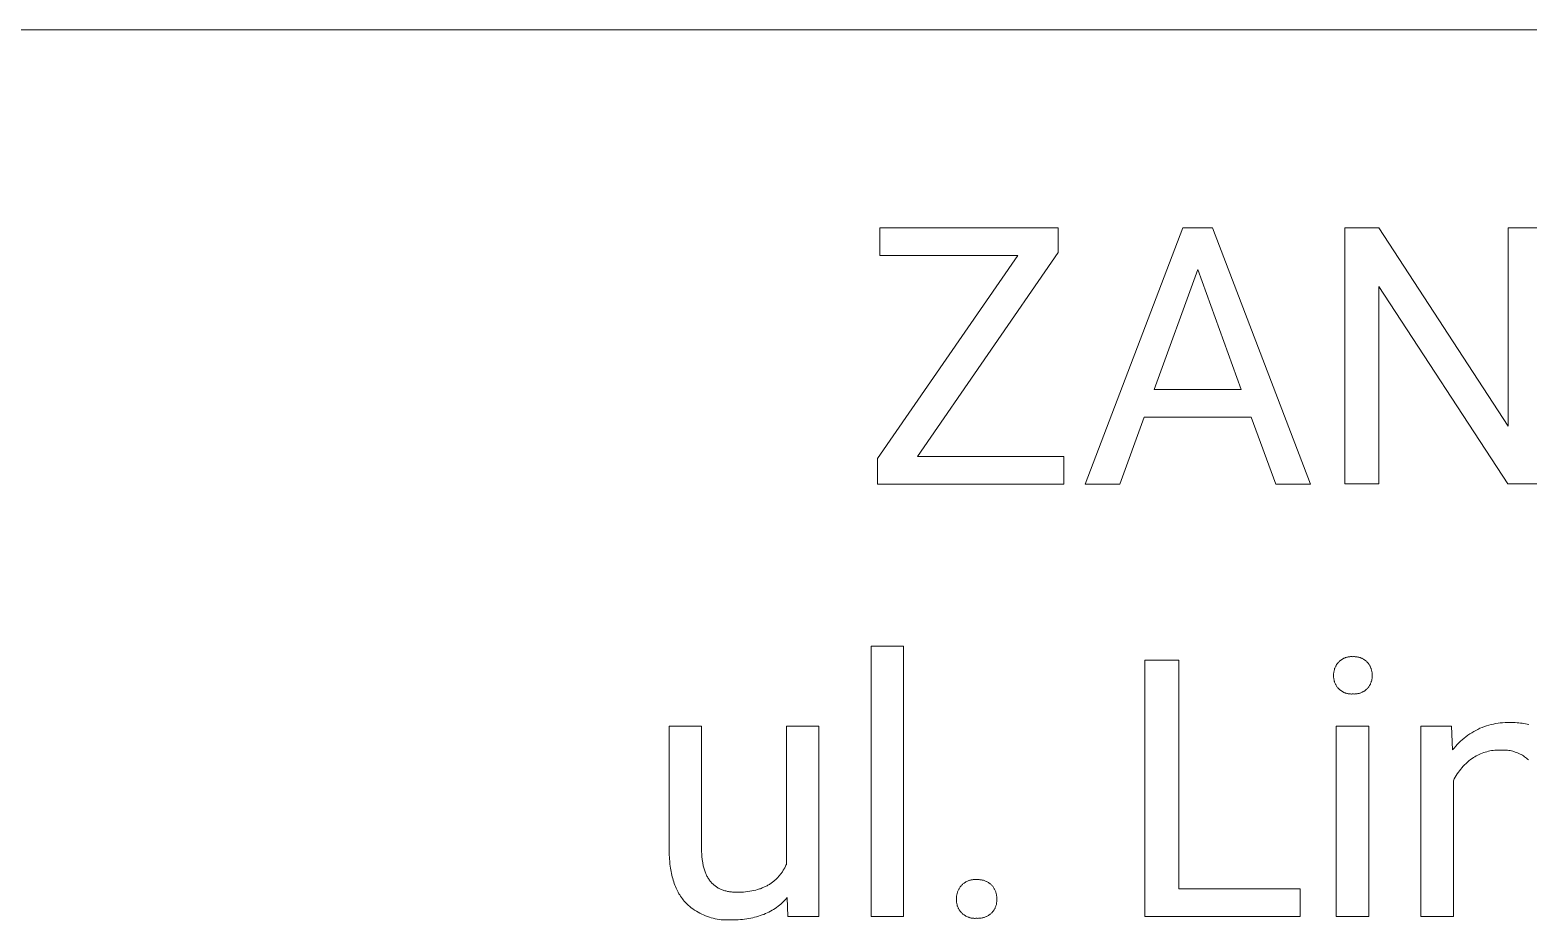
# Model space of a CAD drawing. Header units: millimetres. Extents: x 1434 to 4837, y 1889 to 4267.
# Drawn here: x 3683.2 to 3871.7, y 2157.9 to 2269.9 of the extents above; entities that cross this region are included whole.
import ezdxf

# ---------------------------------------------------------------- set-up
doc = ezdxf.new("R2010")
doc.units = ezdxf.units.MM
doc.header["$MEASUREMENT"] = 0
doc.layers.add('Domyślny', color=7, linetype='Continuous', true_color=0x000000)

msp = doc.modelspace()

# ---------------------------------------------------------------- linework, layer by layer
at = {"layer": 'Domyślny', "color": 18, "lineweight": 15, "true_color": 0x000000}
for p, q in [((4834.11, 2269.9), (3551.35, 2269.9)), ((3790.1, 2241.53), (3790.1, 2245.01)), ((3790.1, 2245.01), (3812.56, 2245.01)), ((3812.56, 2245.01), (3812.56, 2241.91)), ((3815.95, 2212.78), (3828.26, 2245.01)), ((3828.26, 2245.01), (3831.97, 2245.01)), ((3831.97, 2245.01), (3844.3, 2212.78)), ((3848.64, 2212.79), (3848.64, 2245.01)), ((3848.64, 2245.01), (3852.91, 2245.01)), ((3852.91, 2245.01), (3869.18, 2220.07)), ((3869.18, 2220.07), (3869.18, 2245.01)), ((3869.18, 2245.01), (3873.41, 2245.01)), ((3812.56, 2241.91), (3794.84, 2216.26)), ((3789.82, 2215.98), (3807.48, 2241.53)), ((3807.48, 2241.53), (3790.1, 2241.53)), ((3830.12, 2239.76), (3824.65, 2224.69)), ((3835.61, 2224.69), (3830.12, 2239.76)), ((3869.14, 2212.79), (3852.91, 2237.61)), ((3852.91, 2237.61), (3852.91, 2212.79)), ((3824.65, 2224.69), (3835.61, 2224.69)), ((3823.37, 2221.21), (3820.34, 2212.78)), ((3836.87, 2221.21), (3823.37, 2221.21)), ((3839.95, 2212.78), (3836.87, 2221.21)), ((3789.82, 2212.78), (3789.82, 2215.98)), ((3794.84, 2216.26), (3813.28, 2216.26)), ((3813.28, 2216.26), (3813.28, 2212.78)), ((3813.28, 2212.78), (3789.82, 2212.78)), ((3820.34, 2212.78), (3815.95, 2212.78)), ((3844.3, 2212.78), (3839.95, 2212.78)), ((3852.91, 2212.79), (3848.64, 2212.79)), ((3873.41, 2212.79), (3869.14, 2212.79)), ((3789.02, 2158.39), (3789.02, 2192.39)), ((3789.02, 2192.39), (3793.11, 2192.39)), ((3793.11, 2192.39), (3793.11, 2158.39)), ((3848.53, 2190.86), (3848.6, 2190.89)), ((3848.6, 2190.89), (3848.67, 2190.92)), ((3848.67, 2190.92), (3848.74, 2190.95)), ((3848.74, 2190.95), (3848.81, 2190.97)), ((3848.81, 2190.97), (3848.89, 2190.99)), ((3848.89, 2190.99), (3848.96, 2191.01)), ((3848.96, 2191.01), (3849.04, 2191.03)), ((3849.04, 2191.03), (3849.11, 2191.04)), ((3849.11, 2191.04), (3849.19, 2191.05)), ((3849.19, 2191.05), (3849.26, 2191.06)), ((3849.26, 2191.06), (3849.34, 2191.07)), ((3849.34, 2191.07), (3849.41, 2191.07)), ((3849.41, 2191.07), (3849.49, 2191.07)), ((3849.49, 2191.07), (3849.57, 2191.07)), ((3849.57, 2191.07), (3849.64, 2191.06)), ((3849.64, 2191.06), (3849.72, 2191.07)), ((3849.72, 2191.07), (3849.8, 2191.07)), ((3849.8, 2191.07), (3849.87, 2191.07)), ((3849.87, 2191.07), (3849.95, 2191.06)), ((3849.95, 2191.06), (3850.03, 2191.06)), ((3850.03, 2191.06), (3850.1, 2191.05)), ((3850.1, 2191.05), (3850.18, 2191.04)), ((3850.18, 2191.04), (3850.26, 2191.02)), ((3850.26, 2191.02), (3850.33, 2191.01)), ((3850.33, 2191.01), (3850.41, 2190.99)), ((3850.41, 2190.99), (3850.48, 2190.97)), ((3850.48, 2190.97), (3850.55, 2190.94)), ((3850.55, 2190.94), (3850.63, 2190.92)), ((3850.63, 2190.92), (3850.7, 2190.89)), ((3850.7, 2190.89), (3850.77, 2190.86)), ((3823.46, 2158.39), (3823.46, 2190.62)), ((3823.46, 2190.62), (3827.73, 2190.62)), ((3827.73, 2190.62), (3827.73, 2161.87)), ((3847.23, 2188.93), (3847.24, 2189.01)), ((3847.24, 2189.01), (3847.25, 2189.09)), ((3847.25, 2189.09), (3847.26, 2189.17)), ((3847.26, 2189.17), (3847.28, 2189.25)), ((3847.28, 2189.25), (3847.3, 2189.33)), ((3847.3, 2189.33), (3847.32, 2189.4)), ((3847.32, 2189.4), (3847.34, 2189.48)), ((3847.34, 2189.48), (3847.36, 2189.56)), ((3847.36, 2189.56), (3847.39, 2189.63)), ((3847.39, 2189.63), (3847.42, 2189.7)), ((3847.42, 2189.7), (3847.46, 2189.78)), ((3847.46, 2189.78), (3847.49, 2189.85)), ((3847.49, 2189.85), (3847.53, 2189.92)), ((3847.53, 2189.92), (3847.57, 2189.99)), ((3847.57, 2189.99), (3847.61, 2190.06)), ((3847.61, 2190.06), (3847.65, 2190.12)), ((3847.65, 2190.12), (3847.7, 2190.19)), ((3847.7, 2190.19), (3847.75, 2190.25)), ((3847.75, 2190.25), (3847.8, 2190.31)), ((3847.8, 2190.31), (3847.85, 2190.37)), ((3847.85, 2190.37), (3847.91, 2190.43)), ((3847.91, 2190.43), (3847.96, 2190.48)), ((3847.96, 2190.48), (3848.02, 2190.53)), ((3848.02, 2190.53), (3848.08, 2190.58)), ((3848.08, 2190.58), (3848.14, 2190.63)), ((3848.14, 2190.63), (3848.2, 2190.67)), ((3848.2, 2190.67), (3848.26, 2190.71)), ((3848.26, 2190.71), (3848.33, 2190.75)), ((3848.33, 2190.75), (3848.39, 2190.79)), ((3848.39, 2190.79), (3848.46, 2190.83)), ((3848.46, 2190.83), (3848.53, 2190.86)), ((3850.77, 2190.86), (3850.84, 2190.83)), ((3850.84, 2190.83), (3850.91, 2190.79)), ((3850.91, 2190.79), (3850.97, 2190.75)), ((3850.97, 2190.75), (3851.04, 2190.71)), ((3851.04, 2190.71), (3851.1, 2190.67)), ((3851.1, 2190.67), (3851.17, 2190.62)), ((3851.17, 2190.62), (3851.23, 2190.58)), ((3851.23, 2190.58), (3851.29, 2190.53)), ((3851.29, 2190.53), (3851.35, 2190.48)), ((3851.35, 2190.48), (3851.4, 2190.43)), ((3851.4, 2190.43), (3851.46, 2190.37)), ((3851.46, 2190.37), (3851.51, 2190.31)), ((3851.51, 2190.31), (3851.56, 2190.25)), ((3851.56, 2190.25), (3851.61, 2190.19)), ((3851.61, 2190.19), (3851.65, 2190.12)), ((3851.65, 2190.12), (3851.7, 2190.06)), ((3851.7, 2190.06), (3851.74, 2189.99)), ((3851.74, 2189.99), (3851.78, 2189.92)), ((3851.78, 2189.92), (3851.82, 2189.85)), ((3851.82, 2189.85), (3851.85, 2189.78)), ((3851.85, 2189.78), (3851.89, 2189.7)), ((3851.89, 2189.7), (3851.92, 2189.63)), ((3851.92, 2189.63), (3851.94, 2189.56)), ((3851.94, 2189.56), (3851.97, 2189.48)), ((3851.97, 2189.48), (3851.99, 2189.4)), ((3851.99, 2189.4), (3852.01, 2189.33)), ((3852.01, 2189.33), (3852.03, 2189.25)), ((3852.03, 2189.25), (3852.05, 2189.17)), ((3852.05, 2189.17), (3852.06, 2189.09)), ((3852.06, 2189.09), (3852.07, 2189.01)), ((3852.07, 2189.01), (3852.07, 2188.93)), ((3847.23, 2188.85), (3847.23, 2188.93)), ((3847.23, 2188.77), (3847.23, 2188.85)), ((3847.23, 2188.69), (3847.23, 2188.77)), ((3847.23, 2188.62), (3847.23, 2188.69)), ((3847.23, 2188.54), (3847.23, 2188.62)), ((3847.23, 2188.46), (3847.23, 2188.54)), ((3847.24, 2188.38), (3847.23, 2188.46)), ((3847.25, 2188.3), (3847.24, 2188.38)), ((3847.26, 2188.22), (3847.25, 2188.3)), ((3847.28, 2188.15), (3847.26, 2188.22)), ((3847.29, 2188.07), (3847.28, 2188.15)), ((3847.31, 2187.99), (3847.29, 2188.07)), ((3847.34, 2187.92), (3847.31, 2187.99)), ((3847.36, 2187.84), (3847.34, 2187.92)), ((3847.39, 2187.77), (3847.36, 2187.84)), ((3847.42, 2187.7), (3847.39, 2187.77)), ((3847.45, 2187.62), (3847.42, 2187.7)), ((3847.49, 2187.55), (3847.45, 2187.62)), ((3847.53, 2187.48), (3847.49, 2187.55)), ((3847.57, 2187.42), (3847.53, 2187.48)), ((3847.61, 2187.35), (3847.57, 2187.42)), ((3847.65, 2187.28), (3847.61, 2187.35)), ((3847.7, 2187.22), (3847.65, 2187.28)), ((3847.75, 2187.16), (3847.7, 2187.22)), ((3847.8, 2187.1), (3847.75, 2187.16)), ((3847.85, 2187.04), (3847.8, 2187.1)), ((3851.51, 2187.1), (3851.46, 2187.04)), ((3851.56, 2187.16), (3851.51, 2187.1)), ((3851.61, 2187.22), (3851.56, 2187.16)), ((3851.66, 2187.28), (3851.61, 2187.22)), ((3851.7, 2187.35), (3851.66, 2187.28)), ((3851.74, 2187.42), (3851.7, 2187.35)), ((3851.78, 2187.48), (3851.74, 2187.42)), ((3851.82, 2187.55), (3851.78, 2187.48)), ((3851.86, 2187.62), (3851.82, 2187.55)), ((3851.89, 2187.7), (3851.86, 2187.62)), ((3851.92, 2187.77), (3851.89, 2187.7)), ((3851.95, 2187.84), (3851.92, 2187.77)), ((3851.97, 2187.92), (3851.95, 2187.84)), ((3852, 2187.99), (3851.97, 2187.92)), ((3852.02, 2188.07), (3852, 2187.99)), ((3852.03, 2188.15), (3852.02, 2188.07)), ((3852.05, 2188.22), (3852.03, 2188.15)), ((3852.06, 2188.3), (3852.05, 2188.22)), ((3852.07, 2188.38), (3852.06, 2188.3)), ((3852.07, 2188.93), (3852.08, 2188.85)), ((3852.08, 2188.46), (3852.07, 2188.38)), ((3852.08, 2188.85), (3852.08, 2188.77)), ((3852.08, 2188.77), (3852.08, 2188.69)), ((3852.08, 2188.69), (3852.08, 2188.62)), ((3852.08, 2188.62), (3852.08, 2188.54)), ((3852.08, 2188.54), (3852.08, 2188.46)), ((3847.91, 2186.99), (3847.85, 2187.04)), ((3847.96, 2186.93), (3847.91, 2186.99)), ((3848.02, 2186.89), (3847.96, 2186.93)), ((3848.08, 2186.84), (3848.02, 2186.89)), ((3848.14, 2186.79), (3848.08, 2186.84)), ((3848.2, 2186.75), (3848.14, 2186.79)), ((3848.27, 2186.71), (3848.2, 2186.75)), ((3848.33, 2186.67), (3848.27, 2186.71)), ((3848.4, 2186.63), (3848.33, 2186.67)), ((3848.46, 2186.6), (3848.4, 2186.63)), ((3848.53, 2186.56), (3848.46, 2186.6)), ((3848.6, 2186.53), (3848.53, 2186.56)), ((3848.67, 2186.51), (3848.6, 2186.53)), ((3848.74, 2186.48), (3848.67, 2186.51)), ((3848.82, 2186.46), (3848.74, 2186.48)), ((3848.89, 2186.44), (3848.82, 2186.46)), ((3848.96, 2186.42), (3848.89, 2186.44)), ((3849.04, 2186.4), (3848.96, 2186.42)), ((3849.11, 2186.39), (3849.04, 2186.4)), ((3849.19, 2186.38), (3849.11, 2186.39)), ((3849.26, 2186.37), (3849.19, 2186.38)), ((3849.34, 2186.37), (3849.26, 2186.37)), ((3849.42, 2186.36), (3849.34, 2186.37)), ((3849.49, 2186.36), (3849.42, 2186.36)), ((3849.57, 2186.37), (3849.49, 2186.36)), ((3849.64, 2186.37), (3849.57, 2186.37)), ((3849.72, 2186.37), (3849.64, 2186.37)), ((3849.8, 2186.36), (3849.72, 2186.37)), ((3849.88, 2186.37), (3849.8, 2186.36)), ((3849.96, 2186.37), (3849.88, 2186.37)), ((3850.04, 2186.38), (3849.96, 2186.37)), ((3850.12, 2186.38), (3850.04, 2186.38)), ((3850.2, 2186.4), (3850.12, 2186.38)), ((3850.28, 2186.41), (3850.2, 2186.4)), ((3850.36, 2186.43), (3850.28, 2186.41)), ((3850.43, 2186.45), (3850.36, 2186.43)), ((3850.51, 2186.47), (3850.43, 2186.45)), ((3850.59, 2186.49), (3850.51, 2186.47)), ((3850.66, 2186.52), (3850.59, 2186.49)), ((3850.73, 2186.55), (3850.66, 2186.52)), ((3850.81, 2186.59), (3850.73, 2186.55)), ((3850.88, 2186.62), (3850.81, 2186.59)), ((3850.95, 2186.66), (3850.88, 2186.62)), ((3851.02, 2186.7), (3850.95, 2186.66)), ((3851.08, 2186.74), (3851.02, 2186.7)), ((3851.15, 2186.78), (3851.08, 2186.74)), ((3851.22, 2186.83), (3851.15, 2186.78)), ((3851.28, 2186.88), (3851.22, 2186.83)), ((3851.34, 2186.93), (3851.28, 2186.88)), ((3851.4, 2186.98), (3851.34, 2186.93)), ((3851.46, 2187.04), (3851.4, 2186.98)), ((3763.6, 2166.76), (3763.6, 2182.34)), ((3763.6, 2182.34), (3767.69, 2182.34)), ((3767.69, 2182.34), (3767.69, 2166.87)), ((3778.35, 2164.92), (3778.35, 2182.34)), ((3778.35, 2182.34), (3782.45, 2182.34)), ((3782.45, 2182.34), (3782.45, 2158.4)), ((3847.56, 2158.39), (3847.56, 2182.34)), ((3847.56, 2182.34), (3851.65, 2182.34)), ((3851.65, 2182.34), (3851.65, 2158.39)), ((3858.2, 2158.4), (3858.2, 2182.34)), ((3858.2, 2182.34), (3862.08, 2182.34)), ((3862.08, 2182.34), (3862.21, 2179.33)), ((3864.36, 2181.34), (3864.61, 2181.5)), ((3864.61, 2181.5), (3864.86, 2181.65)), ((3864.86, 2181.65), (3865.12, 2181.79)), ((3865.12, 2181.79), (3865.38, 2181.92)), ((3865.38, 2181.92), (3865.65, 2182.05)), ((3865.65, 2182.05), (3865.92, 2182.16)), ((3865.92, 2182.16), (3866.2, 2182.27)), ((3866.2, 2182.27), (3866.48, 2182.36)), ((3866.48, 2182.36), (3866.76, 2182.45)), ((3866.76, 2182.45), (3867.05, 2182.53)), ((3867.05, 2182.53), (3867.33, 2182.59)), ((3867.33, 2182.59), (3867.62, 2182.65)), ((3867.62, 2182.65), (3867.92, 2182.7)), ((3867.92, 2182.7), (3868.21, 2182.73)), ((3868.21, 2182.73), (3868.5, 2182.76)), ((3868.5, 2182.76), (3868.8, 2182.78)), ((3868.8, 2182.78), (3869.09, 2182.79)), ((3869.09, 2182.79), (3869.39, 2182.79)), ((3869.39, 2182.79), (3869.62, 2182.78)), ((3869.62, 2182.78), (3869.85, 2182.78)), ((3869.85, 2182.78), (3870.08, 2182.77)), ((3870.08, 2182.77), (3870.31, 2182.75)), ((3870.31, 2182.75), (3870.53, 2182.73)), ((3870.53, 2182.73), (3870.75, 2182.71)), ((3870.75, 2182.71), (3870.96, 2182.68)), ((3870.96, 2182.68), (3871.17, 2182.65)), ((3871.17, 2182.65), (3871.37, 2182.62)), ((3871.37, 2182.62), (3871.58, 2182.58)), ((3871.58, 2182.58), (3871.78, 2182.53)), ((3862.21, 2179.33), (3862.4, 2179.56)), ((3862.4, 2179.56), (3862.59, 2179.79)), ((3862.59, 2179.79), (3862.78, 2180.01)), ((3862.78, 2180.01), (3862.99, 2180.22)), ((3862.99, 2180.22), (3863.2, 2180.43)), ((3863.2, 2180.43), (3863.42, 2180.62)), ((3863.42, 2180.62), (3863.64, 2180.81)), ((3863.64, 2180.81), (3863.88, 2181)), ((3863.88, 2181), (3864.11, 2181.17)), ((3864.11, 2181.17), (3864.36, 2181.34)), ((3864.07, 2177.8), (3863.89, 2177.63)), ((3864.26, 2177.95), (3864.07, 2177.8)), ((3864.45, 2178.11), (3864.26, 2177.95)), ((3864.65, 2178.25), (3864.45, 2178.11)), ((3864.82, 2178.37), (3864.65, 2178.25)), ((3865, 2178.48), (3864.82, 2178.37)), ((3865.18, 2178.58), (3865, 2178.48)), ((3865.36, 2178.67), (3865.18, 2178.58)), ((3865.54, 2178.76), (3865.36, 2178.67)), ((3865.73, 2178.85), (3865.54, 2178.76)), ((3865.92, 2178.92), (3865.73, 2178.85)), ((3866.12, 2178.99), (3865.92, 2178.92)), ((3866.31, 2179.06), (3866.12, 2178.99)), ((3866.51, 2179.11), (3866.31, 2179.06)), ((3866.71, 2179.16), (3866.51, 2179.11)), ((3866.91, 2179.2), (3866.71, 2179.16)), ((3867.11, 2179.24), (3866.91, 2179.2)), ((3867.32, 2179.27), (3867.11, 2179.24)), ((3867.52, 2179.29), (3867.32, 2179.27)), ((3867.73, 2179.3), (3867.52, 2179.29)), ((3867.93, 2179.31), (3867.73, 2179.3)), ((3868.14, 2179.31), (3867.93, 2179.31)), ((3868.3, 2179.32), (3868.14, 2179.31)), ((3868.47, 2179.32), (3868.3, 2179.32)), ((3868.63, 2179.32), (3868.47, 2179.32)), ((3868.8, 2179.32), (3868.63, 2179.32)), ((3868.96, 2179.3), (3868.8, 2179.32)), ((3869.12, 2179.29), (3868.96, 2179.3)), ((3869.29, 2179.26), (3869.12, 2179.29)), ((3869.45, 2179.24), (3869.29, 2179.26)), ((3869.61, 2179.2), (3869.45, 2179.24)), ((3869.77, 2179.16), (3869.61, 2179.2)), ((3869.93, 2179.12), (3869.77, 2179.16)), ((3870.08, 2179.07), (3869.93, 2179.12)), ((3870.24, 2179.01), (3870.08, 2179.07)), ((3870.39, 2178.95), (3870.24, 2179.01)), ((3870.54, 2178.88), (3870.39, 2178.95)), ((3870.69, 2178.81), (3870.54, 2178.88)), ((3870.83, 2178.74), (3870.69, 2178.81)), ((3870.98, 2178.66), (3870.83, 2178.74)), ((3871.12, 2178.57), (3870.98, 2178.66)), ((3871.25, 2178.48), (3871.12, 2178.57)), ((3871.39, 2178.38), (3871.25, 2178.48)), ((3871.52, 2178.28), (3871.39, 2178.38)), ((3871.64, 2178.18), (3871.52, 2178.28)), ((3871.77, 2178.07), (3871.64, 2178.18)), ((3862.53, 2175.9), (3862.41, 2175.68)), ((3862.66, 2176.11), (3862.53, 2175.9)), ((3862.79, 2176.32), (3862.66, 2176.11)), ((3862.93, 2176.52), (3862.79, 2176.32)), ((3863.07, 2176.72), (3862.93, 2176.52)), ((3863.22, 2176.91), (3863.07, 2176.72)), ((3863.38, 2177.1), (3863.22, 2176.91)), ((3863.55, 2177.28), (3863.38, 2177.1)), ((3863.72, 2177.46), (3863.55, 2177.28)), ((3863.89, 2177.63), (3863.72, 2177.46)), ((3862.41, 2175.68), (3862.31, 2175.46)), ((3862.31, 2175.46), (3862.31, 2158.4)), ((3763.61, 2166.22), (3763.6, 2166.76)), ((3767.69, 2166.87), (3767.69, 2166.54)), ((3767.69, 2166.54), (3767.7, 2166.21)), ((3763.63, 2165.7), (3763.61, 2166.22)), ((3763.67, 2165.2), (3763.63, 2165.7)), ((3763.7, 2164.96), (3763.67, 2165.2)), ((3763.73, 2164.72), (3763.7, 2164.96)), ((3763.76, 2164.48), (3763.73, 2164.72)), ((3763.8, 2164.25), (3763.76, 2164.48)), ((3767.7, 2166.21), (3767.73, 2165.9)), ((3767.73, 2165.9), (3767.76, 2165.6)), ((3767.76, 2165.6), (3767.8, 2165.31)), ((3767.8, 2165.31), (3767.82, 2165.16)), ((3767.82, 2165.16), (3767.84, 2165.02)), ((3767.84, 2165.02), (3767.87, 2164.89)), ((3767.87, 2164.89), (3767.9, 2164.75)), ((3767.9, 2164.75), (3767.93, 2164.62)), ((3767.93, 2164.62), (3767.97, 2164.49)), ((3767.97, 2164.49), (3768, 2164.37)), ((3778.09, 2164.4), (3778.14, 2164.5)), ((3778.14, 2164.5), (3778.2, 2164.6)), ((3778.2, 2164.6), (3778.25, 2164.71)), ((3778.25, 2164.71), (3778.3, 2164.82)), ((3778.3, 2164.82), (3778.35, 2164.92)), ((3763.84, 2164.02), (3763.8, 2164.25)), ((3763.89, 2163.79), (3763.84, 2164.02)), ((3763.94, 2163.57), (3763.89, 2163.79)), ((3763.99, 2163.36), (3763.94, 2163.57)), ((3764.05, 2163.14), (3763.99, 2163.36)), ((3764.11, 2162.94), (3764.05, 2163.14)), ((3764.18, 2162.73), (3764.11, 2162.94)), ((3764.25, 2162.53), (3764.18, 2162.73)), ((3768, 2164.37), (3768.04, 2164.24)), ((3768.04, 2164.24), (3768.08, 2164.12)), ((3768.08, 2164.12), (3768.12, 2164)), ((3768.12, 2164), (3768.17, 2163.89)), ((3768.17, 2163.89), (3768.21, 2163.78)), ((3768.21, 2163.78), (3768.26, 2163.67)), ((3768.26, 2163.67), (3768.31, 2163.56)), ((3768.31, 2163.56), (3768.36, 2163.45)), ((3768.36, 2163.45), (3768.42, 2163.35)), ((3768.42, 2163.35), (3768.48, 2163.25)), ((3768.48, 2163.25), (3768.54, 2163.15)), ((3768.54, 2163.15), (3768.6, 2163.06)), ((3768.6, 2163.06), (3768.66, 2162.97)), ((3768.66, 2162.97), (3768.73, 2162.88)), ((3768.73, 2162.88), (3768.8, 2162.79)), ((3768.8, 2162.79), (3768.87, 2162.71)), ((3768.87, 2162.71), (3768.94, 2162.63)), ((3768.94, 2162.63), (3769.01, 2162.55)), ((3776.4, 2162.54), (3776.49, 2162.6)), ((3776.49, 2162.6), (3776.58, 2162.66)), ((3776.58, 2162.66), (3776.66, 2162.73)), ((3776.66, 2162.73), (3776.75, 2162.8)), ((3776.75, 2162.8), (3776.83, 2162.87)), ((3776.83, 2162.87), (3776.92, 2162.94)), ((3776.92, 2162.94), (3777, 2163.01)), ((3777, 2163.01), (3777.08, 2163.08)), ((3777.08, 2163.08), (3777.16, 2163.16)), ((3777.16, 2163.16), (3777.23, 2163.24)), ((3777.23, 2163.24), (3777.31, 2163.32)), ((3777.31, 2163.32), (3777.38, 2163.4)), ((3777.38, 2163.4), (3777.45, 2163.48)), ((3777.45, 2163.48), (3777.52, 2163.56)), ((3777.52, 2163.56), (3777.59, 2163.65)), ((3777.59, 2163.65), (3777.66, 2163.74)), ((3777.66, 2163.74), (3777.73, 2163.83)), ((3777.73, 2163.83), (3777.79, 2163.92)), ((3777.79, 2163.92), (3777.85, 2164.01)), ((3777.85, 2164.01), (3777.91, 2164.11)), ((3777.91, 2164.11), (3777.97, 2164.2)), ((3777.97, 2164.2), (3778.03, 2164.3)), ((3778.03, 2164.3), (3778.09, 2164.4)), ((3800.71, 2162.58), (3800.78, 2162.63)), ((3800.78, 2162.63), (3800.85, 2162.67)), ((3800.85, 2162.67), (3800.92, 2162.72)), ((3800.92, 2162.72), (3801, 2162.75)), ((3801, 2162.75), (3801.07, 2162.79)), ((3801.07, 2162.79), (3801.15, 2162.83)), ((3801.15, 2162.83), (3801.22, 2162.86)), ((3801.22, 2162.86), (3801.3, 2162.89)), ((3801.3, 2162.89), (3801.38, 2162.92)), ((3801.38, 2162.92), (3801.46, 2162.94)), ((3801.46, 2162.94), (3801.54, 2162.96)), ((3801.54, 2162.96), (3801.62, 2162.98)), ((3801.62, 2162.98), (3801.7, 2162.99)), ((3801.7, 2162.99), (3801.78, 2163.01)), ((3801.78, 2163.01), (3801.87, 2163.02)), ((3801.87, 2163.02), (3801.95, 2163.02)), ((3801.95, 2163.02), (3802.03, 2163.03)), ((3802.03, 2163.03), (3802.12, 2163.03)), ((3802.12, 2163.03), (3802.2, 2163.03)), ((3802.2, 2163.03), (3802.28, 2163.02)), ((3802.28, 2163.02), (3802.37, 2163.03)), ((3802.37, 2163.03), (3802.46, 2163.03)), ((3802.46, 2163.03), (3802.55, 2163.03)), ((3802.55, 2163.03), (3802.63, 2163.02)), ((3802.63, 2163.02), (3802.72, 2163.01)), ((3802.72, 2163.01), (3802.81, 2163)), ((3802.81, 2163), (3802.9, 2162.99)), ((3802.9, 2162.99), (3802.98, 2162.97)), ((3802.98, 2162.97), (3803.07, 2162.95)), ((3803.07, 2162.95), (3803.15, 2162.93)), ((3803.15, 2162.93), (3803.24, 2162.9)), ((3803.24, 2162.9), (3803.32, 2162.87)), ((3803.32, 2162.87), (3803.4, 2162.84)), ((3803.4, 2162.84), (3803.48, 2162.8)), ((3803.48, 2162.8), (3803.56, 2162.77)), ((3803.56, 2162.77), (3803.64, 2162.72)), ((3803.64, 2162.72), (3803.72, 2162.68)), ((3803.72, 2162.68), (3803.79, 2162.64)), ((3803.79, 2162.64), (3803.87, 2162.59)), ((3803.87, 2162.59), (3803.94, 2162.54)), ((3764.32, 2162.34), (3764.25, 2162.53)), ((3764.4, 2162.15), (3764.32, 2162.34)), ((3764.48, 2161.96), (3764.4, 2162.15)), ((3764.56, 2161.78), (3764.48, 2161.96)), ((3764.65, 2161.6), (3764.56, 2161.78)), ((3764.75, 2161.42), (3764.65, 2161.6)), ((3764.84, 2161.25), (3764.75, 2161.42)), ((3764.94, 2161.09), (3764.84, 2161.25)), ((3765.05, 2160.92), (3764.94, 2161.09)), ((3765.15, 2160.77), (3765.05, 2160.92)), ((3765.27, 2160.61), (3765.15, 2160.77)), ((3769.01, 2162.55), (3769.09, 2162.47)), ((3769.09, 2162.47), (3769.17, 2162.4)), ((3769.17, 2162.4), (3769.25, 2162.33)), ((3769.25, 2162.33), (3769.33, 2162.26)), ((3769.33, 2162.26), (3769.42, 2162.2)), ((3769.42, 2162.2), (3769.51, 2162.14)), ((3769.51, 2162.14), (3769.6, 2162.08)), ((3769.6, 2162.08), (3769.69, 2162.02)), ((3769.69, 2162.02), (3769.78, 2161.96)), ((3769.78, 2161.96), (3769.88, 2161.91)), ((3769.88, 2161.91), (3769.98, 2161.86)), ((3769.98, 2161.86), (3770.08, 2161.82)), ((3770.08, 2161.82), (3770.18, 2161.77)), ((3770.18, 2161.77), (3770.28, 2161.73)), ((3770.28, 2161.73), (3770.39, 2161.69)), ((3770.39, 2161.69), (3770.5, 2161.66)), ((3770.5, 2161.66), (3770.61, 2161.62)), ((3770.61, 2161.62), (3770.72, 2161.59)), ((3770.72, 2161.59), (3770.84, 2161.57)), ((3770.84, 2161.57), (3770.95, 2161.54)), ((3770.95, 2161.54), (3771.07, 2161.52)), ((3771.07, 2161.52), (3771.2, 2161.5)), ((3771.2, 2161.5), (3771.32, 2161.48)), ((3771.32, 2161.48), (3771.45, 2161.47)), ((3771.45, 2161.47), (3771.57, 2161.45)), ((3771.57, 2161.45), (3771.7, 2161.44)), ((3771.7, 2161.44), (3771.84, 2161.44)), ((3771.84, 2161.44), (3771.97, 2161.43)), ((3771.97, 2161.43), (3772.11, 2161.43)), ((3772.11, 2161.43), (3772.4, 2161.44)), ((3772.4, 2161.44), (3772.68, 2161.45)), ((3772.68, 2161.45), (3772.96, 2161.46)), ((3772.96, 2161.46), (3773.23, 2161.49)), ((3773.23, 2161.49), (3773.5, 2161.52)), ((3773.5, 2161.52), (3773.76, 2161.56)), ((3773.76, 2161.56), (3774.01, 2161.6)), ((3774.01, 2161.6), (3774.26, 2161.65)), ((3774.26, 2161.65), (3774.5, 2161.71)), ((3774.5, 2161.71), (3774.74, 2161.77)), ((3774.74, 2161.77), (3774.97, 2161.85)), ((3774.97, 2161.85), (3775.08, 2161.88)), ((3775.08, 2161.88), (3775.19, 2161.92)), ((3775.19, 2161.92), (3775.3, 2161.97)), ((3775.3, 2161.97), (3775.41, 2162.01)), ((3775.41, 2162.01), (3775.51, 2162.06)), ((3775.51, 2162.06), (3775.62, 2162.1)), ((3775.62, 2162.1), (3775.72, 2162.15)), ((3775.72, 2162.15), (3775.82, 2162.2)), ((3775.82, 2162.2), (3775.92, 2162.25)), ((3775.92, 2162.25), (3776.02, 2162.31)), ((3776.02, 2162.31), (3776.12, 2162.36)), ((3776.12, 2162.36), (3776.21, 2162.42)), ((3776.21, 2162.42), (3776.3, 2162.48)), ((3776.3, 2162.48), (3776.4, 2162.54)), ((3778.46, 2160.76), (3778.31, 2160.59)), ((3778.55, 2158.4), (3778.46, 2160.76)), ((3799.75, 2160.63), (3799.76, 2160.72)), ((3799.76, 2160.8), (3799.77, 2160.89)), ((3799.76, 2160.72), (3799.76, 2160.8)), ((3799.77, 2160.89), (3799.78, 2160.98)), ((3799.78, 2160.98), (3799.8, 2161.07)), ((3799.8, 2161.07), (3799.81, 2161.15)), ((3799.81, 2161.15), (3799.83, 2161.24)), ((3799.83, 2161.24), (3799.86, 2161.32)), ((3799.86, 2161.32), (3799.88, 2161.4)), ((3799.88, 2161.4), (3799.91, 2161.49)), ((3799.91, 2161.49), (3799.94, 2161.57)), ((3799.94, 2161.57), (3799.98, 2161.65)), ((3799.98, 2161.65), (3800.01, 2161.73)), ((3800.01, 2161.73), (3800.05, 2161.81)), ((3800.05, 2161.81), (3800.09, 2161.88)), ((3800.09, 2161.88), (3800.14, 2161.96)), ((3800.14, 2161.96), (3800.19, 2162.03)), ((3800.19, 2162.03), (3800.24, 2162.1)), ((3800.24, 2162.1), (3800.29, 2162.18)), ((3800.29, 2162.18), (3800.34, 2162.24)), ((3800.34, 2162.24), (3800.4, 2162.31)), ((3800.4, 2162.31), (3800.46, 2162.37)), ((3800.46, 2162.37), (3800.52, 2162.42)), ((3800.52, 2162.42), (3800.58, 2162.48)), ((3800.58, 2162.48), (3800.65, 2162.53)), ((3800.65, 2162.53), (3800.71, 2162.58)), ((3803.94, 2162.54), (3804.01, 2162.48)), ((3804.01, 2162.48), (3804.08, 2162.43)), ((3804.08, 2162.43), (3804.14, 2162.37)), ((3804.14, 2162.37), (3804.21, 2162.31)), ((3804.21, 2162.31), (3804.26, 2162.24)), ((3804.26, 2162.24), (3804.32, 2162.18)), ((3804.32, 2162.18), (3804.37, 2162.11)), ((3804.37, 2162.11), (3804.42, 2162.03)), ((3804.42, 2162.03), (3804.47, 2161.96)), ((3804.47, 2161.96), (3804.51, 2161.88)), ((3804.51, 2161.88), (3804.56, 2161.81)), ((3804.56, 2161.81), (3804.6, 2161.73)), ((3804.6, 2161.73), (3804.63, 2161.65)), ((3804.63, 2161.65), (3804.67, 2161.57)), ((3804.67, 2161.57), (3804.7, 2161.49)), ((3804.7, 2161.49), (3804.72, 2161.4)), ((3804.72, 2161.4), (3804.75, 2161.32)), ((3804.75, 2161.32), (3804.77, 2161.24)), ((3804.77, 2161.24), (3804.79, 2161.15)), ((3804.79, 2161.15), (3804.81, 2161.07)), ((3804.81, 2161.07), (3804.82, 2160.98)), ((3804.82, 2160.98), (3804.83, 2160.89)), ((3804.83, 2160.89), (3804.84, 2160.8)), ((3804.84, 2160.8), (3804.84, 2160.72)), ((3804.84, 2160.72), (3804.84, 2160.63)), ((3827.73, 2161.87), (3843.01, 2161.87)), ((3843.01, 2161.87), (3843.01, 2158.39)), ((3765.38, 2160.46), (3765.27, 2160.61)), ((3765.5, 2160.32), (3765.38, 2160.46)), ((3765.62, 2160.18), (3765.5, 2160.32)), ((3765.81, 2159.99), (3765.62, 2160.18)), ((3766, 2159.82), (3765.81, 2159.99)), ((3766.19, 2159.65), (3766, 2159.82)), ((3766.39, 2159.49), (3766.19, 2159.65)), ((3766.6, 2159.34), (3766.39, 2159.49)), ((3766.81, 2159.19), (3766.6, 2159.34)), ((3767.03, 2159.05), (3766.81, 2159.19)), ((3767.25, 2158.92), (3767.03, 2159.05)), ((3767.47, 2158.79), (3767.25, 2158.92)), ((3775.94, 2158.84), (3775.73, 2158.74)), ((3776.15, 2158.94), (3775.94, 2158.84)), ((3776.35, 2159.05), (3776.15, 2158.94)), ((3776.55, 2159.16), (3776.35, 2159.05)), ((3776.75, 2159.28), (3776.55, 2159.16)), ((3776.94, 2159.4), (3776.75, 2159.28)), ((3777.13, 2159.53), (3776.94, 2159.4)), ((3777.31, 2159.67), (3777.13, 2159.53)), ((3777.49, 2159.81), (3777.31, 2159.67)), ((3777.66, 2159.95), (3777.49, 2159.81)), ((3777.83, 2160.1), (3777.66, 2159.95)), ((3777.99, 2160.26), (3777.83, 2160.1)), ((3778.16, 2160.42), (3777.99, 2160.26)), ((3778.31, 2160.59), (3778.16, 2160.42)), ((3799.75, 2160.54), (3799.75, 2160.63)), ((3799.75, 2160.46), (3799.75, 2160.54)), ((3799.76, 2160.38), (3799.75, 2160.46)), ((3799.76, 2160.3), (3799.76, 2160.38)), ((3799.77, 2160.22), (3799.76, 2160.3)), ((3799.78, 2160.14), (3799.77, 2160.22)), ((3799.79, 2160.06), (3799.78, 2160.14)), ((3799.81, 2159.98), (3799.79, 2160.06)), ((3799.83, 2159.9), (3799.81, 2159.98)), ((3799.85, 2159.82), (3799.83, 2159.9)), ((3799.87, 2159.74), (3799.85, 2159.82)), ((3799.9, 2159.67), (3799.87, 2159.74)), ((3799.93, 2159.59), (3799.9, 2159.67)), ((3799.96, 2159.52), (3799.93, 2159.59)), ((3799.99, 2159.44), (3799.96, 2159.52)), ((3800.03, 2159.37), (3799.99, 2159.44)), ((3800.07, 2159.3), (3800.03, 2159.37)), ((3800.11, 2159.23), (3800.07, 2159.3)), ((3800.15, 2159.16), (3800.11, 2159.23)), ((3800.2, 2159.09), (3800.15, 2159.16)), ((3800.24, 2159.03), (3800.2, 2159.09)), ((3800.29, 2158.96), (3800.24, 2159.03)), ((3800.35, 2158.9), (3800.29, 2158.96)), ((3800.4, 2158.84), (3800.35, 2158.9)), ((3800.46, 2158.79), (3800.4, 2158.84)), ((3804.21, 2158.84), (3804.14, 2158.78)), ((3804.26, 2158.9), (3804.21, 2158.84)), ((3804.31, 2158.96), (3804.26, 2158.9)), ((3804.36, 2159.03), (3804.31, 2158.96)), ((3804.41, 2159.09), (3804.36, 2159.03)), ((3804.46, 2159.16), (3804.41, 2159.09)), ((3804.5, 2159.23), (3804.46, 2159.16)), ((3804.54, 2159.3), (3804.5, 2159.23)), ((3804.58, 2159.37), (3804.54, 2159.3)), ((3804.62, 2159.44), (3804.58, 2159.37)), ((3804.65, 2159.52), (3804.62, 2159.44)), ((3804.68, 2159.59), (3804.65, 2159.52)), ((3804.71, 2159.67), (3804.68, 2159.59)), ((3804.73, 2159.74), (3804.71, 2159.67)), ((3804.76, 2159.82), (3804.73, 2159.74)), ((3804.78, 2159.9), (3804.76, 2159.82)), ((3804.8, 2159.98), (3804.78, 2159.9)), ((3804.81, 2160.06), (3804.8, 2159.98)), ((3804.82, 2160.14), (3804.81, 2160.06)), ((3804.83, 2160.22), (3804.82, 2160.14)), ((3804.84, 2160.3), (3804.83, 2160.22)), ((3804.84, 2160.63), (3804.84, 2160.54)), ((3804.84, 2160.54), (3804.84, 2160.46)), ((3804.84, 2160.46), (3804.84, 2160.38)), ((3804.84, 2160.38), (3804.84, 2160.3)), ((3767.7, 2158.68), (3767.47, 2158.79)), ((3767.94, 2158.57), (3767.7, 2158.68)), ((3768.17, 2158.47), (3767.94, 2158.57)), ((3768.41, 2158.38), (3768.17, 2158.47)), ((3768.66, 2158.29), (3768.41, 2158.38)), ((3768.9, 2158.22), (3768.66, 2158.29)), ((3769.15, 2158.15), (3768.9, 2158.22)), ((3769.4, 2158.1), (3769.15, 2158.15)), ((3769.65, 2158.05), (3769.4, 2158.1)), ((3769.91, 2158.01), (3769.65, 2158.05)), ((3770.16, 2157.98), (3769.91, 2158.01)), ((3770.42, 2157.95), (3770.16, 2157.98)), ((3770.68, 2157.94), (3770.42, 2157.95)), ((3770.94, 2157.94), (3770.68, 2157.94)), ((3771.19, 2157.94), (3770.94, 2157.94)), ((3771.45, 2157.95), (3771.19, 2157.94)), ((3771.74, 2157.96), (3771.45, 2157.95)), ((3772.02, 2157.97), (3771.74, 2157.96)), ((3772.3, 2157.98), (3772.02, 2157.97)), ((3772.57, 2158), (3772.3, 2157.98)), ((3772.84, 2158.02), (3772.57, 2158)), ((3773.1, 2158.05), (3772.84, 2158.02)), ((3773.36, 2158.09), (3773.1, 2158.05)), ((3773.62, 2158.13), (3773.36, 2158.09)), ((3773.87, 2158.18), (3773.62, 2158.13)), ((3774.12, 2158.23), (3773.87, 2158.18)), ((3774.36, 2158.28), (3774.12, 2158.23)), ((3774.6, 2158.35), (3774.36, 2158.28)), ((3774.84, 2158.42), (3774.6, 2158.35)), ((3775.07, 2158.49), (3774.84, 2158.42)), ((3775.29, 2158.57), (3775.07, 2158.49)), ((3775.51, 2158.65), (3775.29, 2158.57)), ((3775.73, 2158.74), (3775.51, 2158.65)), ((3782.45, 2158.4), (3778.55, 2158.4)), ((3793.11, 2158.39), (3789.02, 2158.39)), ((3800.52, 2158.73), (3800.46, 2158.79)), ((3800.58, 2158.68), (3800.52, 2158.73)), ((3800.65, 2158.63), (3800.58, 2158.68)), ((3800.72, 2158.58), (3800.65, 2158.63)), ((3800.79, 2158.53), (3800.72, 2158.58)), ((3800.86, 2158.49), (3800.79, 2158.53)), ((3800.93, 2158.44), (3800.86, 2158.49)), ((3801, 2158.41), (3800.93, 2158.44)), ((3801.07, 2158.37), (3801, 2158.41)), ((3801.15, 2158.34), (3801.07, 2158.37)), ((3801.23, 2158.3), (3801.15, 2158.34)), ((3801.3, 2158.28), (3801.23, 2158.3)), ((3801.38, 2158.25), (3801.3, 2158.28)), ((3801.46, 2158.23), (3801.38, 2158.25)), ((3801.54, 2158.21), (3801.46, 2158.23)), ((3801.62, 2158.19), (3801.54, 2158.21)), ((3801.7, 2158.17), (3801.62, 2158.19)), ((3801.79, 2158.16), (3801.7, 2158.17)), ((3801.87, 2158.15), (3801.79, 2158.16)), ((3801.95, 2158.15), (3801.87, 2158.15)), ((3802.03, 2158.14), (3801.95, 2158.15)), ((3802.12, 2158.14), (3802.03, 2158.14)), ((3802.2, 2158.15), (3802.12, 2158.14)), ((3802.28, 2158.15), (3802.2, 2158.15)), ((3802.37, 2158.15), (3802.28, 2158.15)), ((3802.46, 2158.14), (3802.37, 2158.15)), ((3802.54, 2158.15), (3802.46, 2158.14)), ((3802.63, 2158.15), (3802.54, 2158.15)), ((3802.72, 2158.16), (3802.63, 2158.15)), ((3802.81, 2158.17), (3802.72, 2158.16)), ((3802.89, 2158.18), (3802.81, 2158.17)), ((3802.98, 2158.2), (3802.89, 2158.18)), ((3803.07, 2158.22), (3802.98, 2158.2)), ((3803.15, 2158.24), (3803.07, 2158.22)), ((3803.23, 2158.27), (3803.15, 2158.24)), ((3803.32, 2158.29), (3803.23, 2158.27)), ((3803.4, 2158.33), (3803.32, 2158.29)), ((3803.48, 2158.36), (3803.4, 2158.33)), ((3803.56, 2158.4), (3803.48, 2158.36)), ((3803.64, 2158.44), (3803.56, 2158.4)), ((3803.72, 2158.48), (3803.64, 2158.44)), ((3803.79, 2158.52), (3803.72, 2158.48)), ((3803.87, 2158.57), (3803.79, 2158.52)), ((3803.94, 2158.62), (3803.87, 2158.57)), ((3804.01, 2158.67), (3803.94, 2158.62)), ((3804.08, 2158.73), (3804.01, 2158.67)), ((3804.14, 2158.78), (3804.08, 2158.73)), ((3843.01, 2158.39), (3823.46, 2158.39)), ((3851.65, 2158.39), (3847.56, 2158.39)), ((3862.31, 2158.4), (3858.2, 2158.4))]:
    msp.add_line(p, q, dxfattribs=at)

doc.saveas('drawing.dxf')
